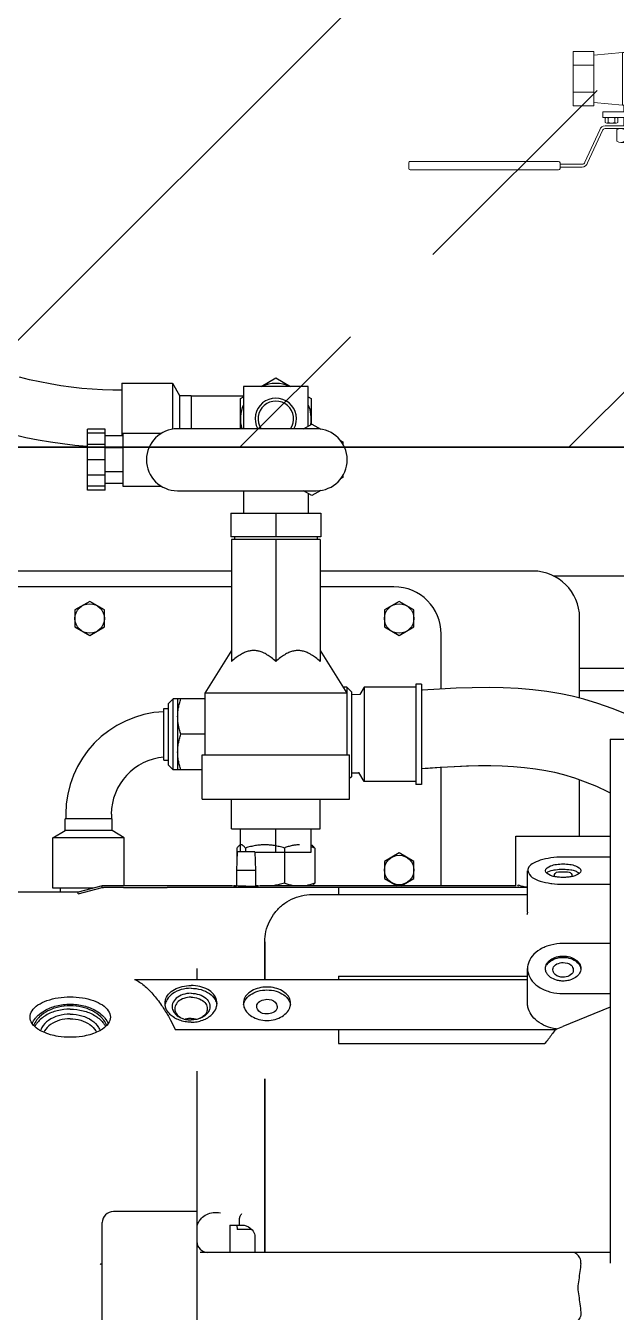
# Model space of a CAD drawing. Extents: x 0 to 160756, y 0 to 229247.
# Drawn here: x 65307 to 65625, y 101813 to 102505 of the extents above; entities that cross this region are included whole.
import ezdxf

# ---------------------------------------------------------------- set-up
doc = ezdxf.new("R2010")
doc.units = 0
doc.header["$LTSCALE"] = 10
doc.layers.add('XCM7P30CDA$0$M-PIPE-38_4C CONDENSER WATER RETURN-1', color=252, linetype='Continuous', lineweight=5)
doc.layers.add('XCM7Q30CDA-200K$0$UER-FUTUER', color=9, linetype='Continuous')

# ---------------------------------------------------------------- blocks, each defined once
blk = doc.blocks.new('XCM7Q30CDA-200K$0$A$C0f61af94')
at = {"linetype": 'Continuous', "transparency": 33554559}
for p, q in [((3283.38, 4100.47), (2283.38, 3100.47)), ((3636.94, 4100.47), (2636.94, 3100.47)), ((2652.15, 3292.46), (2563.76, 3204.07)), ((2519.57, 3159.88), (2460.16, 3100.47))]:
    blk.add_line(p, q, dxfattribs=at)
at = {"linetype": 'Continuous'}
for p, q in [((2471.63, 3133.21), (2479.48, 3137.74)), ((2479.48, 3137.74), (2487.33, 3133.21)), ((2396.72, 3131.12), (2395.18, 3131.12)), ((2396.72, 3134.96), (2396.72, 3106.56)), ((2396.72, 3134.96), (2423.88, 3134.96)), ((2423.88, 3134.96), (2423.88, 3110.16)), ((2423.88, 3134.96), (2427.67, 3128.39)), ((2427.67, 3128.39), (2427.67, 3110.39)), ((2427.67, 3128.39), (2434.02, 3128.39)), ((2434.02, 3128.39), (2434.02, 3110.39)), ((2462.03, 3133.21), (2462.03, 3110.39)), ((2496.94, 3133.21), (2462.03, 3133.21)), ((2496.94, 3111.89), (2496.94, 3133.21)), ((2462.03, 3127.99), (2434.02, 3127.99)), ((2460.44, 3126.75), (2462.03, 3127.67)), ((2460.44, 3110.39), (2460.44, 3126.75)), ((2496.94, 3127.67), (2498.53, 3126.75)), ((2498.53, 3126.75), (2498.53, 3112.8)), ((2387.74, 3110.16), (2378.22, 3110.16)), ((2378.22, 3077.31), (2378.22, 3110.16)), ((2387.74, 3107.96), (2378.22, 3107.96)), ((2387.74, 3077.31), (2387.74, 3110.16)), ((2397.26, 3108.01), (2397.26, 3079.45)), ((2397.26, 3108.01), (2418.03, 3108.01)), ((2501.2, 3110.39), (2426.62, 3110.39)), ((2494.35, 3110.39), (2498.82, 3112.97)), ((2498.82, 3112.97), (2503.59, 3110.21)), ((2378.04, 3101.08), (2378.17, 3101.08)), ((2387.74, 3101.95), (2378.22, 3101.95)), ((2397.26, 3106.56), (2387.74, 3106.56)), ((2514.27, 3104.05), (2515.48, 3103.35)), ((2515.48, 3103.35), (2515.48, 3102.3)), ((2387.74, 3093.73), (2378.22, 3093.73)), ((2397.26, 3100.15), (2387.74, 3100.15)), ((2397.26, 3087.32), (2387.74, 3087.32)), ((2387.74, 3085.52), (2378.22, 3085.52)), ((2397.26, 3080.91), (2387.74, 3080.91)), ((2515.48, 3084.11), (2514.27, 3083.42)), ((2515.48, 3085.16), (2515.48, 3084.11)), ((2387.74, 3079.51), (2378.22, 3079.51)), ((2387.74, 3077.31), (2378.22, 3077.31)), ((2397.26, 3079.45), (2418.03, 3079.45)), ((2426.62, 3077.07), (2501.2, 3077.07)), ((2462.03, 3077.07), (2462.03, 3064.98)), ((2498.82, 3074.49), (2494.35, 3077.07)), ((2496.94, 3075.58), (2496.94, 3064.98)), ((2503.59, 3077.25), (2498.82, 3074.49)), ((2455.36, 3064.98), (2455.36, 3052.28)), ((2455.36, 3064.98), (2503.6, 3064.98)), ((2479.48, 3064.98), (2479.48, 3052.28)), ((2503.6, 3064.98), (2503.6, 3052.28)), ((2503.6, 3052.28), (2455.36, 3052.28)), ((2457.27, 3052.28), (2457.27, 3050.76)), ((2501.7, 3052.28), (2501.7, 3050.76)), ((2455.68, 3050.76), (2455.68, 2985.21)), ((2503.29, 3050.76), (2455.68, 3050.76)), ((2479.48, 3050.76), (2479.48, 2985.21)), ((2503.29, 3050.76), (2503.29, 2985.21)), ((2455.68, 3033.85), (2204.18, 3033.85)), ((2617.72, 3033.85), (2503.29, 3033.85)), ((2455.68, 3025.37), (2206.56, 3025.38)), ((2542.96, 3025.37), (2503.29, 3025.37)), ((2628.57, 3031.35), (2676.09, 3031.35)), ((2379.46, 3017.52), (2371.53, 3012.94)), ((2371.53, 3012.94), (2371.53, 3003.78)), ((2387.39, 3012.94), (2379.46, 3017.52)), ((2387.39, 3003.78), (2387.39, 3012.94)), ((2545.75, 3017.52), (2537.82, 3012.94)), ((2537.82, 3012.94), (2537.82, 3003.78)), ((2553.68, 3012.94), (2545.75, 3017.52)), ((2553.68, 3003.78), (2553.68, 3012.94)), ((2371.53, 3003.78), (2379.46, 2999.21)), ((2379.46, 2999.21), (2387.39, 3003.78)), ((2537.82, 3003.78), (2545.75, 2999.21)), ((2545.75, 2999.21), (2553.68, 3003.78)), ((2642.71, 2965.47), (2642.71, 3008.86)), ((2568.35, 2970.38), (2568.35, 2999.98)), ((2455.68, 2991.1), (2441.4, 2968.25)), ((2503.29, 2991.1), (2517.57, 2968.25)), ((2722.17, 2981.37), (2642.71, 2981.37)), ((2517.62, 2971.42), (2515.58, 2971.42)), ((2517.62, 2971.42), (2517.62, 2934.93)), ((2520.1, 2968.94), (2517.62, 2971.42)), ((2526.9, 2971.42), (2524.63, 2967.48)), ((2526.9, 2971.42), (2526.9, 2920.64)), ((2554.65, 2971.42), (2526.9, 2971.42)), ((2554.65, 2972.95), (2554.65, 2919.12)), ((2557.82, 2972.95), (2554.65, 2972.95)), ((2557.82, 2972.95), (2557.82, 2919.12)), ((2722.17, 2969.38), (2642.71, 2969.38)), ((2421.77, 2962.6), (2424.25, 2965.07)), ((2421.77, 2929.47), (2421.77, 2962.6)), ((2424.25, 2926.99), (2424.25, 2965.07)), ((2441.4, 2965.07), (2424.25, 2965.07)), ((2426.73, 2965.07), (2426.73, 2926.99)), ((2441.4, 2968.25), (2441.4, 2934.93)), ((2517.57, 2968.25), (2441.4, 2968.25)), ((2517.57, 2968.25), (2517.57, 2934.93)), ((2520.1, 2968.94), (2520.1, 2923.12)), ((2524.63, 2967.48), (2520.1, 2967.28)), ((2419.29, 2932.07), (2419.29, 2960)), ((2419.29, 2960), (2421.77, 2960)), ((2441.4, 2946.03), (2428.43, 2946.03)), ((2659.15, 2943.44), (2659.15, 2661.61)), ((2659.15, 2943.44), (2690.89, 2943.44)), ((2439.81, 2911.12), (2439.81, 2934.93)), ((2439.81, 2934.93), (2519.15, 2934.93)), ((2519.15, 2911.12), (2519.15, 2934.93)), ((2419.29, 2932.07), (2421.77, 2932.07)), ((2421.77, 2929.47), (2424.25, 2926.99)), ((2568.35, 2864.51), (2568.35, 2928.32)), ((2582.97, 2929.05), (2590.45, 2929.21)), ((2588.46, 2929.18), (2594.96, 2929.21)), ((2439.81, 2926.99), (2424.25, 2926.99)), ((2520.1, 2923.12), (2519.15, 2922.18)), ((2520.1, 2925.27), (2524.15, 2925.42)), ((2526.9, 2920.64), (2524.15, 2925.41)), ((2642.71, 2891.17), (2642.71, 2921.58)), ((2554.65, 2920.64), (2526.9, 2920.64)), ((2557.82, 2919.12), (2554.65, 2919.12)), ((2439.81, 2911.12), (2519.15, 2911.12)), ((2455.68, 2895.26), (2455.68, 2911.12)), ((2503.29, 2895.26), (2503.29, 2911.12)), ((2366.21, 2894.22), (2366.21, 2900.57)), ((2391.48, 2900.57), (2366.21, 2900.57)), ((2366.61, 2903.11), (2366.61, 2900.57)), ((2391.09, 2903.11), (2391.09, 2900.57)), ((2391.48, 2894.22), (2391.48, 2900.57)), ((2359.65, 2890.43), (2366.21, 2894.22)), ((2391.48, 2894.22), (2366.21, 2894.22)), ((2398.05, 2890.43), (2391.48, 2894.22)), ((2455.68, 2895.26), (2503.29, 2895.26)), ((2460.44, 2882.81), (2460.44, 2895.26)), ((2479.48, 2882.56), (2479.48, 2895.26)), ((2498.53, 2882.56), (2498.53, 2895.26)), ((2359.65, 2863.27), (2359.65, 2890.43)), ((2398.05, 2890.43), (2359.65, 2890.43)), ((2398.05, 2864.51), (2398.05, 2890.43)), ((2498.53, 2886.57), (2498.97, 2886.32)), ((2608.37, 2864.51), (2608.37, 2891.17)), ((2608.37, 2891.17), (2659.15, 2891.17)), ((2458.66, 2882.81), (2458.31, 2872.85)), ((2458.57, 2884.87), (2458.57, 2880.31)), ((2468.25, 2882.81), (2458.66, 2882.81)), ((2463.14, 2884.87), (2463.14, 2882.81)), ((2468.25, 2882.81), (2468.59, 2872.85)), ((2468.26, 2882.56), (2498.53, 2882.56)), ((2484.06, 2884.87), (2484.06, 2865.96)), ((2500.39, 2884.87), (2500.39, 2865.96)), ((2545.75, 2882.2), (2537.82, 2877.62)), ((2553.68, 2877.62), (2545.75, 2882.2)), ((2659.15, 2879.97), (2633.76, 2879.97)), ((2458.31, 2872.85), (2458.31, 2864.45)), ((2468.59, 2872.85), (2458.31, 2872.85)), ((2468.59, 2872.85), (2468.59, 2864.45)), ((2537.82, 2877.62), (2537.82, 2868.46)), ((2553.68, 2868.46), (2553.68, 2877.62)), ((2614.72, 2850.4), (2614.72, 2872.68)), ((2537.82, 2868.46), (2544.67, 2864.51)), ((2546.83, 2864.51), (2553.68, 2868.46)), ((2633.76, 2865.39), (2659.15, 2865.39)), ((2373.32, 2861.05), (2246.74, 2861.05)), ((2381.58, 2863.27), (2359.65, 2863.27)), ((2363.85, 2861.05), (2363.85, 2863.27)), ((2386.22, 2864.51), (2373.32, 2861.05)), ((2373.32, 2860.2), (2386.22, 2863.67)), ((2373.32, 2860.2), (2373.32, 2861.05)), ((2386.22, 2863.67), (2386.22, 2864.51)), ((2456.12, 2864.51), (2386.22, 2864.51)), ((2386.22, 2863.67), (2386.89, 2863.67)), ((2614.72, 2863.67), (2421.14, 2863.67)), ((2456.68, 2864.49), (2456.95, 2864.48)), ((2456.68, 2864.49), (2456.95, 2864.48)), ((2456.95, 2864.48), (2457.1, 2864.48)), ((2457.1, 2864.48), (2458.31, 2864.45)), ((2457.1, 2864.48), (2457.23, 2864.48)), ((2457.23, 2864.48), (2458.26, 2864.45)), ((2469.81, 2864.48), (2468.59, 2864.45)), ((2469.68, 2864.48), (2468.65, 2864.45)), ((2469.81, 2864.48), (2469.68, 2864.48)), ((2469.96, 2864.48), (2469.81, 2864.48)), ((2470.23, 2864.49), (2469.96, 2864.48)), ((2470.23, 2864.49), (2469.96, 2864.48)), ((2608.37, 2864.51), (2470.79, 2864.51)), ((2498.95, 2859.85), (2513.17, 2859.85)), ((2513.17, 2863.67), (2513.17, 2859.86)), ((2513.17, 2859.86), (2614.72, 2859.86)), ((2473.56, 2814.21), (2473.56, 2834.34)), ((2473.56, 2834.34), (2473.56, 2814.21)), ((2659.15, 2833.5), (2633.76, 2833.5)), ((2437, 2820.01), (2437, 2814.21)), ((2614.72, 2801.33), (2614.72, 2820.03)), ((2403.45, 2814.21), (2614.72, 2814.21)), ((2513.17, 2816.02), (2513.17, 2814.05)), ((2513.17, 2816.02), (2614.72, 2816.02)), ((2633.76, 2806.57), (2659.15, 2806.57)), ((2659.15, 2799.26), (2633.76, 2788.81)), ((2428.92, 2793.3), (2429.28, 2793.16)), ((2429.28, 2793.16), (2429.52, 2793.08)), ((2438.57, 2793.16), (2438.33, 2793.08)), ((2438.93, 2793.3), (2438.57, 2793.16)), ((2425.46, 2787.28), (2630.06, 2787.28)), ((2513.17, 2787.12), (2513.17, 2779.77)), ((2629.68, 2787.12), (2513.17, 2787.12)), ((2630.06, 2787.28), (2629.68, 2787.12)), ((2630.06, 2787.56), (2630.06, 2787.28)), ((2513.17, 2779.77), (2623.88, 2779.77)), ((2437, 2764.75), (2437, 2594.41)), ((2473.56, 2667.29), (2473.56, 2760.63)), ((2473.56, 2760.63), (2473.56, 2667.29)), ((2437, 2689.34), (2392.22, 2689.34)), ((2386.22, 2616.53), (2386.22, 2683.34)), ((2454.84, 2682), (2454.84, 2667.29)), ((2454.84, 2682), (2459.96, 2682)), ((2458.58, 2682), (2458.66, 2679.7)), ((2466.6, 2679.7), (2458.66, 2679.7)), ((2468.22, 2675.77), (2468.22, 2667.29)), ((2659.15, 2667.29), (2438.77, 2667.29)), ((2385.28, 2660.91), (2385.16, 2660.9)), ((2386.11, 2660.93), (2386.11, 2660.94))]:
    blk.add_line(p, q, dxfattribs=at)
for p, q in [((1828.07, 3100.47), (4624.75, 3100.47)), ((4624.75, 3100.47), (1890.06, 3100.47))]:
    blk.add_line(p, q)
for points in [[(2395.18, 3131.12), (2391.89, 3131.17), (2386.35, 3131.35), (2380.78, 3131.68), (2375.16, 3132.16), (2369.52, 3132.79), (2363.9, 3133.57), (2358.3, 3134.5), (2352.72, 3135.57), (2347.2, 3136.8), (2341.76, 3138.16)], [(2251.4, 3147.78), (2252.77, 3146.78), (2257.67, 3143.39), (2262.69, 3140.08), (2267.83, 3136.85), (2273.1, 3133.71), (2278.5, 3130.67), (2284.02, 3127.73), (2289.66, 3124.9), (2295.43, 3122.19), (2301.3, 3119.62), (2307.28, 3117.17), (2313.38, 3114.88), (2319.57, 3112.73), (2325.85, 3110.74), (2332.23, 3108.91), (2338.68, 3107.25), (2345.18, 3105.77), (2351.74, 3104.46), (2358.32, 3103.34), (2364.9, 3102.41), (2371.48, 3101.66), (2378.04, 3101.08)], [(2594.24, 2971.2), (2584.99, 2971.11), (2576.33, 2970.8), (2567.38, 2970.33), (2558.19, 2969.72), (2557.82, 2969.69)], [(2638.75, 2966.48), (2632.55, 2967.79), (2625.15, 2969.04), (2617.52, 2970), (2609.7, 2970.66), (2601.69, 2971.06), (2594.24, 2971.2)], [(2691.79, 2944.83), (2683.68, 2949.29), (2675.68, 2953.3), (2667.86, 2956.84), (2660.14, 2959.94), (2652.51, 2962.63), (2645.02, 2964.88), (2638.75, 2966.48)], [(2557.82, 2927.6), (2561.4, 2927.86), (2568.39, 2928.33), (2575.23, 2928.72), (2581.93, 2929.01), (2588.46, 2929.18)], [(2557.82, 2927.6), (2559.79, 2927.74), (2567.73, 2928.29), (2575.45, 2928.73), (2582.97, 2929.05)], [(2594.96, 2929.21), (2601.13, 2929.07), (2607.24, 2928.75), (2613.18, 2928.24), (2618.94, 2927.52), (2624.53, 2926.58), (2629.22, 2925.59)], [(2520.1, 2925.27), (2523.76, 2925.39), (2524.15, 2925.41)], [(2629.22, 2925.59), (2634.13, 2924.34), (2639.91, 2922.58), (2645.77, 2920.49), (2651.72, 2918.08), (2657.76, 2915.34), (2659.15, 2914.64)], [(2614.72, 2850.4), (2614.72, 2850.3), (2614.68, 2849.92), (2614.59, 2849.58), (2614.48, 2849.3), (2614.38, 2849.1)], [(2386.18, 2661.03), (2386.01, 2660.99), (2385.72, 2660.94), (2385.28, 2660.91)]]:
    blk.add_lwpolyline(points, dxfattribs=at)
for centre in [(2379.46, 3008.36), (2545.75, 3008.36), (2545.75, 2873.04)]:
    blk.add_circle(centre, 7.93, dxfattribs=at)
for centre, radius, start, end in [((2479.48, 3115.76), 19.04, 66.47618, 113.52382), ((2479.48, 3115.76), 19.04, 156.47229, 196.36061), ((2479.48, 3115.76), 11.11, 331.12151, 208.87849), ((2479.48, 3115.76), 9.52, 325.71647, 214.28353), ((2479.48, 3115.76), 19.04, 350.62507, 23.52771), ((2426.62, 3093.73), 16.66, 90, 270), ((2501.2, 3093.73), 16.66, 270, 90), ((2617.72, 3008.86), 24.99, 0, 90), ((2542.96, 2999.98), 25.39, 0, 90), ((2421.77, 2903.11), 55.16, 92.57619, 180), ((2421.77, 2903.11), 30.69, 94.6344, 180), ((2392.22, 2683.34), 6, 90, 180), ((2443, 2673.28), 6, 180, 270)]:
    blk.add_arc(centre, radius, start, end, dxfattribs=at)
for points, start_tangent, end_tangent in [([(2479.48, 2985.21), (2477.04, 2987.28), (2474.73, 2988.87), (2472.57, 2990), (2470.52, 2990.71), (2468.55, 2991.06), (2466.6, 2991.06), (2464.63, 2990.71), (2462.59, 2990), (2460.43, 2988.87), (2458.13, 2987.28), (2455.68, 2985.21)], (-0.734553, 0.678551), (-0.734553, -0.678551)), ([(2503.29, 2985.21), (2500.85, 2987.28), (2498.55, 2988.86), (2496.38, 2989.99), (2494.34, 2990.71), (2492.37, 2991.05), (2490.42, 2991.06), (2488.45, 2990.71), (2486.4, 2990), (2484.24, 2988.88), (2481.93, 2987.28), (2479.48, 2985.21)], (-0.734553, 0.678551), (-0.734553, -0.678551)), ([(2426.73, 2955.55), (2426.84, 2957.89), (2427.17, 2960.23), (2427.69, 2962.6), (2428.43, 2965.07)], (0, 1), (0.316228, 0.948683)), ([(2428.43, 2946.03), (2427.69, 2948.51), (2427.17, 2950.88), (2426.84, 2953.22), (2426.73, 2955.55)], (-0.316228, 0.948683), (0, 1)), ([(2426.73, 2936.51), (2426.84, 2938.85), (2427.17, 2941.19), (2427.69, 2943.56), (2428.43, 2946.03)], (0, 1), (0.316228, 0.948683)), ([(2428.43, 2926.99), (2427.69, 2929.47), (2427.17, 2931.84), (2426.84, 2934.18), (2426.73, 2936.51)], (-0.316228, 0.948683), (0, 1)), ([(2460.02, 2886.33), (2459.95, 2886.29), (2459.5, 2885.95), (2459.04, 2885.48), (2458.57, 2884.87)], (-0.865587, -0.500759), (-0.584426, -0.811447)), ([(2460.44, 2886.51), (2460.41, 2886.5), (2460.02, 2886.33)], (-0.960767, -0.277357), (-0.865587, -0.500759)), ([(2463.14, 2884.87), (2462.67, 2885.48), (2462.21, 2885.95), (2461.76, 2886.29), (2461.31, 2886.5), (2460.86, 2886.57)], (-0.584426, 0.811447), (-1, 0)), ([(2473.6, 2886.57), (2471.04, 2886.47), (2468.47, 2886.14), (2465.86, 2885.61), (2463.14, 2884.87)], (-1, 0), (-0.956891, -0.290446)), ([(2484.06, 2884.87), (2481.34, 2885.61), (2478.73, 2886.14), (2476.16, 2886.47), (2473.6, 2886.57)], (-0.956891, 0.290446), (-1, 0)), ([(2492.22, 2886.57), (2490.22, 2886.47), (2488.21, 2886.14), (2486.18, 2885.61), (2484.06, 2884.87)], (-1, 0), (-0.932143, -0.362091)), ([(2498.95, 2886.33), (2499.01, 2886.29), (2499.47, 2885.95), (2499.92, 2885.48), (2500.39, 2884.87)], (0.865587, -0.500759), (0.584426, -0.811447)), ([(2500.39, 2884.87), (2498.53, 2885.53)], (-0.932143, 0.362091), (-0.953528, 0.301304)), ([(2633.76, 2879.97), (2627.25, 2879.53), (2621.52, 2878.26), (2617.27, 2876.32), (2615.01, 2873.94), (2614.93, 2872.71)], (-1, 0), (0.151444, -0.988466)), ([(2614.93, 2872.71), (2617.27, 2869.04), (2621.52, 2867.1), (2627.25, 2865.83), (2627.84, 2865.75)], (0.151444, -0.988466), (0.991331, -0.131386)), ([(2624.34, 2872.68), (2627.13, 2875.26), (2630.22, 2876.05), (2633.86, 2876.32)], (0, 1), (1, 0)), ([(2628.05, 2869.76), (2627.13, 2870.1), (2624.34, 2872.68)], (-0.954508, 0.298185), (0, 1)), ([(2624.91, 2871.41), (2628.5, 2872.93)], (0.637883, 0.770134), (0.980903, 0.194499)), ([(2628.5, 2872.93), (2629.73, 2873.15)], (0.980903, 0.194499), (0.987825, 0.155572)), ([(2629.51, 2871.19), (2633.86, 2871.99)], (0.557654, 0.830074), (1, 0)), ([(2629.73, 2873.15), (2633.86, 2873.51)], (0.987825, 0.155572), (1, 0)), ([(2633.86, 2876.32), (2637.5, 2876.05), (2640.59, 2875.26), (2643.38, 2872.68)], (1, 0), (0, -1)), ([(2633.86, 2873.51), (2637.99, 2873.15)], (1, 0), (0.991767, -0.128054)), ([(2637.99, 2873.15), (2639.23, 2872.96)], (0.991767, -0.128054), (0.981519, -0.191364)), ([(2639.23, 2872.96), (2641.31, 2872.14), (2642.39, 2871.08)], (0.981519, -0.191364), (0.607573, -0.794264)), ([(2643.38, 2872.68), (2640.59, 2870.1), (2639.67, 2869.76)], (0, -1), (-0.954508, -0.298185)), ([(2484.06, 2865.96), (2481.34, 2865.22), (2478.73, 2864.69), (2477.45, 2864.51)], (-0.956891, -0.290446), (-0.992138, -0.125152)), ([(2489.22, 2864.51), (2488.21, 2864.69), (2486.18, 2865.22), (2484.06, 2865.96)], (-0.987217, 0.159385), (-0.932143, 0.362091)), ([(2500.39, 2865.96), (2498.27, 2865.22), (2496.23, 2864.69), (2495.23, 2864.51)], (-0.932143, -0.362091), (-0.987216, -0.159386)), ([(2498.95, 2864.51), (2499.01, 2864.54), (2499.47, 2864.89), (2499.92, 2865.36), (2500.39, 2865.96)], (0.865587, 0.500759), (0.584426, 0.811447)), ([(2614.72, 2863.85), (2612.35, 2864.08), (2609.39, 2864.39)], (-0.996196, 0.087146), (-0.114648, -0.993406)), ([(2627.84, 2865.75), (2633.76, 2865.39)], (0.991331, -0.131386), (1, 0)), ([(2630.22, 2869.31), (2628.05, 2869.76)], (-0.99086, 0.134897), (-0.954508, 0.298185)), ([(2629.16, 2869.86), (2629.51, 2871.19)], (0, 1), (0.557654, 0.830074)), ([(2632.59, 2869.08), (2630.22, 2869.31)], (-0.998261, 0.058949), (-0.99086, 0.134897)), ([(2633.86, 2869.04), (2632.59, 2869.08)], (-1, 0), (-0.998261, 0.058949)), ([(2633.86, 2871.99), (2635.52, 2872.04)], (1, 0), (0.999867, 0.016296)), ([(2635.14, 2869.08), (2633.86, 2869.04)], (-0.998261, -0.058949), (-1, 0)), ([(2637.5, 2869.31), (2635.14, 2869.08)], (-0.99086, -0.134897), (-0.998261, -0.058949)), ([(2635.52, 2872.04), (2638.21, 2871.19)], (0.999867, 0.016296), (0.557654, -0.830074)), ([(2639.67, 2869.76), (2637.5, 2869.31)], (-0.954508, -0.298185), (-0.99086, -0.134897)), ([(2638.21, 2871.19), (2638.56, 2869.86)], (0.557654, -0.830074), (0, -1)), ([(2397.65, 2863.63), (2393.91, 2863.65), (2390.32, 2863.66), (2386.89, 2863.67)], (-0.999985, 0.005531), (-1, 0)), ([(2397.65, 2863.63), (2404.6, 2863.61), (2412.41, 2863.64), (2421.14, 2863.67)], (0.999981, -0.006175), (1, 0)), ([(2463.45, 2864.38), (2460.66, 2864.4), (2456.68, 2864.49), (2458.31, 2864.45)], (-1, 0), (0.999729, -0.023269)), ([(2463.45, 2864.38), (2466.25, 2864.4), (2470.23, 2864.49), (2468.59, 2864.45)], (1, 0), (-0.999729, -0.023269)), ([(2473.56, 2834.34), (2474.19, 2840.01), (2476.07, 2845.41), (2479.1, 2850.25), (2483.12, 2854.29), (2487.95, 2857.33), (2493.31, 2859.21), (2498.95, 2859.85)], (0, 1), (1, 0)), ([(2633.76, 2833.5), (2627.25, 2832.68), (2621.52, 2830.35), (2617.27, 2826.76), (2615.01, 2822.37), (2614.73, 2820.03)], (-1, 0), (0, -1)), ([(2624.34, 2820.03), (2625.07, 2822.61), (2627.13, 2824.79), (2630.22, 2826.25), (2633.86, 2826.76)], (0, 1), (1, 0)), ([(2624.99, 2821.78), (2626.42, 2823.52), (2629.73, 2825.39), (2633.86, 2826.06)], (0.485694, 0.874129), (1, 0)), ([(2633.86, 2826.76), (2637.5, 2826.25), (2640.59, 2824.79), (2642.66, 2822.61), (2643.38, 2820.03)], (1, 0), (0, -1)), ([(2633.86, 2826.06), (2637.99, 2825.39), (2641.31, 2823.52), (2643.14, 2820.82), (2643.34, 2819.83)], (1, 0), (0.09933, -0.995055)), ([(2614.73, 2820.03), (2615.01, 2817.69), (2617.27, 2813.3), (2621.52, 2809.72), (2627.25, 2807.38), (2633.76, 2806.57)], (0, -1), (1, 0)), ([(2624.4, 2819.33), (2624.34, 2820.03)], (-0.151483, 0.98846), (0, 1)), ([(2627.13, 2815.27), (2625.07, 2817.46), (2624.4, 2819.33)], (-0.816568, 0.57725), (-0.151483, 0.98846)), ([(2628.38, 2819.33), (2628.44, 2820.2), (2633.86, 2823.26)], (-0.079526, 0.996833), (1, 0)), ([(2633.86, 2815.39), (2629.51, 2816.87), (2628.38, 2819.33)], (-1, 0), (-0.079526, 0.996833)), ([(2633.86, 2823.26), (2638.21, 2821.78), (2639.34, 2819.32)], (1, 0), (0.079526, -0.996833)), ([(2639.34, 2819.32), (2639.28, 2818.45), (2633.86, 2815.39)], (0.079526, -0.996833), (-1, 0)), ([(2642.66, 2817.46), (2640.59, 2815.27)], (-0.501325, -0.865259), (-0.816568, -0.57725)), ([(2643.38, 2820.03), (2642.66, 2817.46)], (0, -1), (-0.501325, -0.865259)), ([(2403.45, 2814.21), (2406.2, 2812.78), (2408.69, 2810.97), (2411.06, 2808.81), (2413.4, 2806.3), (2415.74, 2803.42), (2418.09, 2800.17), (2419.67, 2797.77)], (0.926972, -0.375132), (0.535471, -0.844554)), ([(2419.97, 2801.34), (2420.17, 2803.04), (2421.83, 2806.2), (2424.95, 2808.72), (2429.15, 2810.34), (2433.93, 2810.9)], (-0.00037, 1), (1, 0)), ([(2447.88, 2801.34), (2447.68, 2803.04), (2446.02, 2806.2), (2442.9, 2808.72), (2438.7, 2810.34), (2433.93, 2810.9)], (0.000369, 1), (-1, 0)), ([(2474.73, 2810.05), (2470.39, 2809.54), (2466.57, 2808.06), (2463.73, 2805.76), (2462.22, 2802.89), (2462.04, 2801.34)], (-1, 0), (0.000336, -1)), ([(2487.42, 2801.34), (2487.23, 2802.89), (2485.72, 2805.76), (2482.88, 2808.06), (2479.06, 2809.54), (2474.73, 2810.05)], (0.000337, 1), (-1, 0)), ([(2630.22, 2813.81), (2627.13, 2815.27)], (-0.959778, 0.28076), (-0.816568, 0.57725)), ([(2632.58, 2813.36), (2630.22, 2813.81)], (-0.995464, 0.095142), (-0.959778, 0.28076)), ([(2633.86, 2813.3), (2632.58, 2813.36)], (-1, 0), (-0.995464, 0.095142)), ([(2635.14, 2813.36), (2633.86, 2813.3)], (-0.995464, -0.095142), (-1, 0)), ([(2637.5, 2813.81), (2635.14, 2813.36)], (-0.959778, -0.28076), (-0.995464, -0.095142)), ([(2640.59, 2815.27), (2637.5, 2813.81)], (-0.816568, -0.57725), (-0.959778, -0.28076)), ([(2347.4, 2793.93), (2348.5, 2797.36), (2351.66, 2800.42), (2356.49, 2802.8), (2362.45, 2804.3), (2368.98, 2804.81)], (0.000025, 1), (1, 0)), ([(2368.98, 2804.81), (2375.51, 2804.3), (2381.47, 2802.8), (2386.3, 2800.42), (2389.46, 2797.36), (2390.56, 2793.93)], (1, 0), (-0.000025, -1)), ([(2433.93, 2809.42), (2428.58, 2808.67), (2424.05, 2806.53), (2421.03, 2803.32), (2420.08, 2800.83)], (-1, 0), (-0.18613, -0.982525)), ([(2433.93, 2806.73), (2429.52, 2806.02), (2425.99, 2804.02), (2424.03, 2801.14), (2424.03, 2797.95), (2425.14, 2795.95)], (-1, 0), (0.635227, -0.772326)), ([(2433.93, 2804.6), (2430.13, 2803.99), (2427.08, 2802.27), (2425.39, 2799.79), (2425.18, 2798.41)], (-1, 0), (0, -1)), ([(2433.93, 2809.42), (2439.27, 2808.67), (2443.8, 2806.53), (2446.83, 2803.32), (2447.77, 2800.83)], (1, 0), (0.18613, -0.982525)), ([(2433.93, 2806.73), (2438.33, 2806.02), (2441.87, 2804.02), (2443.83, 2801.14), (2443.83, 2797.95), (2442.71, 2795.95)], (1, 0), (-0.635227, -0.772326)), ([(2433.93, 2804.6), (2437.73, 2803.99), (2440.77, 2802.27), (2442.47, 2799.79), (2442.67, 2798.41)], (1, 0), (0, -1)), ([(2463, 2802.98), (2465.75, 2805.89), (2469.87, 2807.84), (2474.73, 2808.52)], (0.501325, 0.865259), (1, 0)), ([(2469.24, 2799.55), (2469.3, 2800.42), (2474.73, 2803.48)], (-0.079526, 0.996833), (1, 0)), ([(2474.73, 2808.52), (2479.58, 2807.84), (2483.7, 2805.89), (2486.45, 2802.98), (2487.31, 2800.71)], (1, 0), (0.18613, -0.982525)), ([(2474.73, 2803.48), (2479.07, 2802), (2480.21, 2799.54)], (1, 0), (0.079526, -0.996833)), ([(2368.98, 2799.99), (2362.7, 2799.29), (2357.04, 2797.25), (2352.55, 2794.07), (2351.39, 2792.82)], (-1, 0), (-0.633231, -0.773963)), ([(2368.98, 2798.2), (2362.03, 2797.33), (2355.92, 2794.84), (2351.39, 2791.02)], (-1, 0), (-0.631313, -0.775528)), ([(2351.66, 2794.74), (2355.11, 2797.32), (2361.6, 2799.97), (2368.98, 2800.89)], (0.724521, 0.689252), (1, 0)), ([(2368.98, 2800.89), (2376.36, 2799.97), (2382.85, 2797.32), (2386.3, 2794.74)], (1, 0), (0.724521, -0.689252)), ([(2386.57, 2792.82), (2385.41, 2794.07), (2380.92, 2797.25), (2375.26, 2799.29), (2368.98, 2799.99)], (-0.633231, 0.773963), (-1, 0)), ([(2368.98, 2798.2), (2375.93, 2797.33), (2382.04, 2794.84), (2386.57, 2791.02)], (1, 0), (0.631313, -0.775528)), ([(2419.67, 2797.77), (2420.47, 2796.49), (2422.92, 2792.24), (2425.46, 2787.28)], (0.535471, -0.844554), (0.434357, -0.900741)), ([(2419.99, 2800.76), (2419.97, 2801.34)], (-0.079736, 0.996816), (-0.00037, 1)), ([(2423.78, 2794.41), (2421.83, 2796.32), (2420.17, 2799.62), (2419.99, 2800.76)], (-0.788246, 0.61536), (-0.079736, 0.996816)), ([(2425.18, 2798.41), (2425.39, 2797.03)], (0, -1), (0.298881, -0.95429)), ([(2425.39, 2797.03), (2427.08, 2794.55), (2428.99, 2793.29)], (0.298881, -0.95429), (0.901507, -0.432765)), ([(2442.47, 2797.03), (2440.77, 2794.55), (2438.86, 2793.29)], (-0.298881, -0.95429), (-0.901507, -0.432765)), ([(2442.67, 2798.41), (2442.47, 2797.03)], (0, -1), (-0.298881, -0.95429)), ([(2444.08, 2794.41), (2446.02, 2796.32), (2447.68, 2799.62), (2447.86, 2800.76)], (0.788264, 0.615338), (0.07974, 0.996816)), ([(2447.86, 2800.76), (2447.88, 2801.34)], (0.07974, 0.996816), (0.000369, 1)), ([(2462.04, 2801.34), (2462.22, 2799.77), (2463.07, 2797.74)], (0.000336, -1), (0.513185, -0.858278)), ([(2462.1, 2800.44), (2463, 2802.98)], (0.144554, 0.989497), (0.501325, 0.865259)), ([(2463.07, 2797.74), (2463.73, 2796.79), (2466.57, 2794.31), (2470.39, 2792.67), (2474.73, 2792.1)], (0.513185, -0.858278), (1, 0)), ([(2474.73, 2795.61), (2470.38, 2797.09), (2469.24, 2799.55)], (-1, 0), (-0.079526, 0.996833)), ([(2474.73, 2792.1), (2479.06, 2792.67), (2482.88, 2794.31), (2485.72, 2796.79), (2487.23, 2799.77), (2487.39, 2800.81)], (1, 0), (0.079741, 0.996816)), ([(2480.21, 2799.54), (2480.15, 2798.67), (2474.73, 2795.61)], (0.079526, -0.996833), (-1, 0)), ([(2487.39, 2800.81), (2487.42, 2801.34)], (0.079741, 0.996816), (0.000337, 1)), ([(2630.06, 2787.56), (2624.62, 2789.07), (2619.99, 2791.76), (2616.68, 2795.27), (2614.93, 2799.31), (2614.72, 2801.34)], (-0.988633, 0.15035), (-0.000322, 1)), ([(2353.11, 2786.56), (2351.66, 2787.44), (2348.5, 2790.5), (2347.4, 2793.93)], (-0.876758, 0.480931), (0.000025, 1)), ([(2348.51, 2790.46), (2350.29, 2793.26), (2351.66, 2794.74)], (0.428075, 0.903743), (0.724521, 0.689252)), ([(2349.66, 2790.07), (2349.37, 2789.38)], (-0.415779, -0.909466), (-0.354752, -0.934961)), ([(2351.39, 2792.82), (2349.66, 2790.07)], (-0.633231, -0.773963), (-0.415779, -0.909466)), ([(2350.34, 2789.53), (2349.94, 2788.83)], (-0.521535, -0.85323), (-0.465655, -0.884966)), ([(2351.39, 2791.02), (2350.34, 2789.53)], (-0.631313, -0.775528), (-0.521535, -0.85323)), ([(2368.98, 2795.51), (2362.66, 2794.62), (2357.31, 2792.09), (2353.73, 2788.3), (2352.97, 2786.64)], (-1, 0), (-0.329495, -0.944157)), ([(2368.98, 2793), (2363.3, 2792.2), (2358.48, 2789.92), (2355.26, 2786.51), (2354.85, 2785.72)], (-1, 0), (-0.410866, -0.911696)), ([(2368.98, 2795.51), (2375.3, 2794.62), (2380.65, 2792.09), (2384.23, 2788.3), (2384.99, 2786.64)], (1, 0), (0.32949, -0.944159)), ([(2368.98, 2793), (2374.66, 2792.2), (2379.48, 2789.92), (2382.7, 2786.51), (2383.11, 2785.72)], (1, 0), (0.410871, -0.911693)), ([(2390.56, 2793.93), (2389.46, 2790.5), (2386.3, 2787.44), (2384.86, 2786.56)], (-0.000025, -1), (-0.876718, -0.481004)), ([(2386.3, 2794.74), (2387.67, 2793.26), (2389.45, 2790.46)], (0.724521, -0.689252), (0.428086, -0.903738)), ([(2388.3, 2790.07), (2386.57, 2792.82)], (-0.415779, 0.909466), (-0.633231, 0.773963)), ([(2386.57, 2791.02), (2387.62, 2789.53)], (0.631313, -0.775528), (0.521535, -0.85323)), ([(2387.62, 2789.53), (2388.02, 2788.83)], (0.521535, -0.85323), (0.465654, -0.884967)), ([(2388.59, 2789.38), (2388.3, 2790.07)], (-0.354763, 0.934956), (-0.415779, 0.909466)), ([(2424.95, 2793.59), (2423.78, 2794.41)], (-0.848977, 0.52843), (-0.788246, 0.61536)), ([(2426.25, 2792.87), (2424.95, 2793.59)], (-0.897705, 0.440597), (-0.848977, 0.52843)), ([(2425.14, 2795.95), (2425.99, 2795.07), (2427.01, 2794.28)], (0.635227, -0.772326), (0.834847, -0.550482)), ([(2430.68, 2791.44), (2429.15, 2791.78), (2426.25, 2792.87)], (-0.984248, 0.176791), (-0.897705, 0.440597)), ([(2427.01, 2794.28), (2428.92, 2793.3)], (0.834847, -0.550482), (0.929013, -0.370048)), ([(2429.52, 2793.08), (2430.89, 2792.69)], (0.947015, -0.321188), (0.976278, -0.216522)), ([(2432.27, 2791.22), (2430.68, 2791.44)], (-0.995991, 0.089453), (-0.984248, 0.176791)), ([(2432.62, 2793.1), (2430.75, 2792.75)], (-0.994362, -0.106038), (-0.964207, -0.26515)), ([(2430.89, 2792.69), (2433.93, 2792.36)], (0.976278, -0.216522), (1, 0)), ([(2433.93, 2791.15), (2432.27, 2791.22)], (-1, 0), (-0.995991, 0.089453)), ([(2433.93, 2793.17), (2432.62, 2793.1)], (-1, 0), (-0.994362, -0.106038)), ([(2433.93, 2793.17), (2435.23, 2793.1)], (1, 0), (0.994362, -0.106038)), ([(2436.96, 2792.69), (2433.93, 2792.36)], (-0.976278, -0.216522), (-1, 0)), ([(2433.93, 2791.15), (2435.58, 2791.22)], (1, 0), (0.995991, 0.089448)), ([(2435.23, 2793.1), (2437.1, 2792.75)], (0.994362, -0.106038), (0.964207, -0.26515)), ([(2435.58, 2791.22), (2437.17, 2791.44)], (0.995991, 0.089448), (0.98425, 0.176781)), ([(2438.33, 2793.08), (2436.96, 2792.69)], (-0.947015, -0.321188), (-0.976278, -0.216522)), ([(2437.17, 2791.44), (2438.7, 2791.78), (2441.6, 2792.87)], (0.98425, 0.176781), (0.897717, 0.440573)), ([(2440.84, 2794.28), (2438.93, 2793.3)], (-0.834847, -0.550482), (-0.929013, -0.370048)), ([(2442.71, 2795.95), (2441.87, 2795.07), (2440.84, 2794.28)], (-0.635227, -0.772326), (-0.834847, -0.550482)), ([(2441.6, 2792.87), (2442.9, 2793.59)], (0.897717, 0.440573), (0.848993, 0.528404)), ([(2442.9, 2793.59), (2444.08, 2794.41)], (0.848993, 0.528404), (0.788264, 0.615338)), ([(2358.37, 2784.45), (2356.49, 2785.06), (2353.11, 2786.56)], (-0.961653, 0.27427), (-0.876758, 0.480931)), ([(2368.98, 2783.05), (2362.45, 2783.56), (2358.37, 2784.45)], (-1, 0), (-0.961653, 0.27427)), ([(2379.59, 2784.46), (2375.51, 2783.56), (2368.98, 2783.05)], (-0.961644, -0.274299), (-1, 0)), ([(2384.86, 2786.56), (2381.47, 2785.06), (2379.59, 2784.46)], (-0.876718, -0.481004), (-0.961644, -0.274299)), ([(2629.68, 2787.12), (2627.85, 2784.66), (2626.07, 2782.22)], (-0.601157, -0.799131), (-0.582864, -0.812569)), ([(2630.06, 2787.56), (2633.76, 2788.81)], (0.967843, 0.251555), (0.924594, 0.380953)), ([(2623.88, 2779.77), (2626.07, 2782.22)], (0.758675, 0.651469), (0.582864, 0.812569)), ([(2438.76, 2684.81), (2439.5, 2685.67)], (0.607839, 0.79406), (0.700318, 0.713831)), ([(2439.5, 2685.67), (2442.34, 2687.69), (2445.86, 2688.75), (2449.69, 2688.69)], (0.700318, 0.713831), (0.984208, -0.177014)), ([(2459.96, 2682), (2460.32, 2686.74), (2461.29, 2688.29)], (-0.025252, 0.999681), (0.687101, 0.726562)), ([(2437.29, 2681.87), (2437.65, 2682.91), (2438.76, 2684.81)], (0.262431, 0.964951), (0.607839, 0.79406)), ([(2459.97, 2681.98), (2464.77, 2681.07), (2468.22, 2675.77)], (0.994791, 0.101934), (0, -1)), ([(2643.43, 2661.34), (2642.8, 2664.43), (2639.07, 2667.29)], (0.138664, 0.99034), (-1, -0.000052)), ([(2643.42, 2661.34), (2642.83, 2657.02), (2642.26, 2652.64), (2641.72, 2648.3)], (-0.137622, -0.990485), (-0.121208, -0.992627)), ([(2641.72, 2648.3), (2642.26, 2643.95), (2642.83, 2639.57), (2643.42, 2635.25)], (0.121208, -0.992627), (0.137622, -0.990485)), ([(2643.43, 2635.25), (2642.8, 2632.16), (2639.07, 2629.3)], (0.138664, -0.99034), (-1, 0.000052))]:
    blk.add_spline(points, degree=3, dxfattribs=dict(at, start_tangent=start_tangent, end_tangent=end_tangent))
blk = doc.blocks.new('XCM7Q30CDA-200K')
at = {"layer": 'XCM7Q30CDA-200K$0$UER-FUTUER'}
blk.add_blockref('XCM7Q30CDA-200K$0$A$C0f61af94', (62962.25, 99177.6), dxfattribs=at)
blk = doc.blocks.new('XCM7P30CDA$0$22P2-SM-07-C10-001-CDA$0$F22P2-CDA-07-C10-00$0$BallValve-15A_SS _F')
at = {"color": 0, "linetype": 'ByBlock'}
for p, q in [((71.12, 49), (150.91, 49)), ((47.59, 27.91), (55.63, 45.32)), ((49.03, 27.52), (57.06, 44.92)), ((58.5, 47.51), (70.37, 47.51)), ((58.5, 46.02), (70.37, 46.02)), ((70.37, 48.26), (70.37, 45.28)), ((71.12, 44.53), (150.91, 44.53)), ((151.65, 48.26), (151.65, 45.28)), ((23.48, 33.66), (23.48, 27.41)), ((25.52, 34.26), (37.78, 34.26)), ((27.57, 33.66), (27.57, 27.41)), ((35.73, 33.66), (35.73, 27.41)), ((39.82, 33.66), (39.82, 27.41)), ((16.01, 20.85), (16.01, 17.87)), ((16.01, 20.85), (47.29, 20.85)), ((17.15, 23.53), (17.15, 21.15)), ((17.5, 26.81), (17.5, 25.32)), ((17.5, 26.81), (46.15, 26.81)), ((17.5, 25.32), (46.15, 25.32)), ((18.01, 23.83), (23.17, 23.83)), ((18.87, 23.53), (18.87, 21.15)), ((22.31, 23.53), (22.31, 21.15)), ((24.03, 23.53), (24.03, 21.15)), ((27.18, 20.85), (27.18, 25.32)), ((36.12, 20.85), (36.12, 25.32)), ((39.27, 23.53), (39.27, 21.15)), ((45.29, 23.83), (40.13, 23.83)), ((40.99, 23.53), (40.99, 21.15)), ((44.43, 23.53), (44.43, 21.15)), ((46.15, 23.53), (46.15, 21.15)), ((47.29, 20.85), (47.29, 17.87)), ((0, 14.62), (0, -14.62)), ((0, 14.62), (11.17, 14.62)), ((11.17, 14.89), (11.17, -14.89)), ((11.17, 14.89), (17.87, 14.89)), ((13.4, 14.89), (13.4, -14.89)), ((16.01, 17.87), (47.29, 17.87)), ((17.87, 14.89), (17.87, -14.89)), ((17.87, 14.15), (36.86, 14.15)), ((27.18, 17.87), (27.18, 14.15)), ((36.12, 17.87), (36.12, 14.15)), ((36.86, 14.15), (52.13, 12.73)), ((36.86, 14.15), (36.86, -14.15)), ((52.13, 14.62), (52.13, -14.62)), ((63.3, 14.62), (63.3, -14.62)), ((0.74, -7.31), (10.43, -7.31)), ((52.13, -12.73), (36.86, -14.15)), ((0, -14.62), (11.17, -14.62)), ((11.17, -14.89), (17.87, -14.89)), ((17.87, -14.15), (36.86, -14.15))]:
    blk.add_line(p, q, dxfattribs=at)
for p, q in [((63.3, 14.62), (52.13, 14.62)), ((11.17, 7.31), (0, 7.31)), ((63.3, 7.31), (52.15, 7.31)), ((11.17, -7.31), (0, -7.31)), ((63.3, -7.31), (52.15, -7.31)), ((63.3, -14.62), (52.13, -14.62))]:
    blk.add_line(p, q)
for centre, radius, start, end in [((71.12, 48.26), 0.745, 90, 180), ((150.91, 48.26), 0.745, 0, 90), ((58.5, 44.53), 2.98, 90, 164.74488), ((58.5, 44.53), 1.49, 90, 164.74488), ((71.12, 45.28), 0.745, 180, 270), ((150.91, 45.28), 0.745, 270, 0), ((25.52, 30.46), 3.8, 57.47461, 122.52539), ((31.65, 19.96), 14.3, 73.40306, 106.59694), ((37.78, 30.46), 3.8, 57.47461, 122.52539), ((46.15, 28.3), 1.49, 270, 344.74488), ((18.01, 22.44), 1.39, 51.78679, 128.21321), ((18.01, 22.24), 1.39, 231.78679, 308.21321), ((20.59, 18.72), 5.11, 70.34714, 109.65286), ((20.59, 25.97), 5.11, 250.34714, 289.65286), ((23.17, 22.44), 1.39, 51.78679, 128.21321), ((23.17, 22.24), 1.39, 231.78679, 308.21321), ((25.52, 30.61), 3.8, 237.47461, 302.52539), ((31.65, 41.11), 14.3, 253.40306, 286.59694), ((37.78, 30.61), 3.8, 237.47461, 302.52539), ((40.13, 22.44), 1.39, 51.78679, 128.21321), ((40.13, 22.24), 1.39, 231.78679, 308.21321), ((42.71, 18.72), 5.11, 70.34714, 109.65286), ((42.71, 25.97), 5.11, 250.34714, 289.65286), ((45.29, 22.44), 1.39, 51.78679, 128.21321), ((45.29, 22.24), 1.39, 231.78679, 308.21321), ((46.15, 28.3), 2.98, 270, 344.74488)]:
    blk.add_arc(centre, radius, start, end, dxfattribs=at)
blk = doc.blocks.new('XCM7P30CDA')
at = {"layer": 'XCM7P30CDA$0$M-PIPE-38_4C CONDENSER WATER RETURN-1', "rotation": 180}
blk.add_blockref('XCM7P30CDA$0$22P2-SM-07-C10-001-CDA$0$F22P2-CDA-07-C10-00$0$BallValve-15A_SS _F', (65664.83, 102476.33), dxfattribs=at)

msp = doc.modelspace()

# ---------------------------------------------------------------- block references
for name in ['XCM7P30CDA', 'XCM7Q30CDA-200K']:
    msp.add_blockref(name, (0, 0))

doc.saveas('drawing.dxf')
